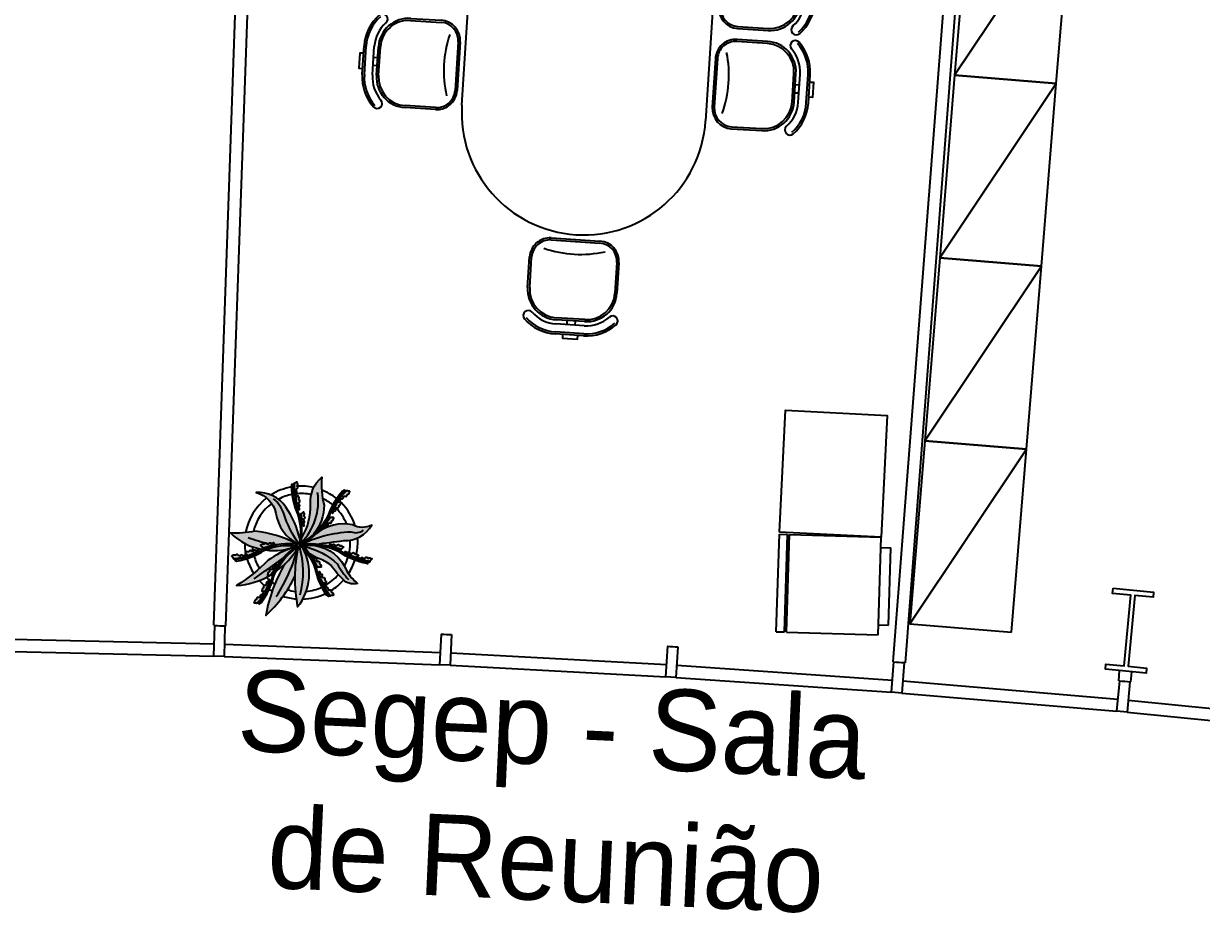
# Model space of a CAD drawing. Header units: millimetres. Extents: x 0 to 86.4, y -30.6 to 19.1.
# Drawn here: x 16.39 to 22.18, y -1.5 to 2.88 of the extents above; entities that cross this region are included whole.
import ezdxf

# ---------------------------------------------------------------- set-up
doc = ezdxf.new("R2010")
doc.units = ezdxf.units.MM
for name, color, linetype in [('AR-DIV', 2, 'Continuous'), ('AR-ESQ', 2, 'Continuous'), ('AR-EST', 4, 'Continuous'), ('AR-MOB', 2, 'Continuous'), ('AR-TXT', 2, 'Continuous')]:
    doc.layers.add(name, color=color, linetype=linetype)
doc.styles.add('1-125', font='stylu.ttf', dxfattribs={"height": 0.2})

# ---------------------------------------------------------------- blocks, each defined once
blk = doc.blocks.new('armario base 90x50')
at = {"color": 2}
for p, q in [((0.25, 0), (-0.25, 0)), ((-0.25, 0), (-0.25, -0.9)), ((0.25, 0), (-0.25, 0)), ((-0.25, 0), (-0.25, -0.9)), ((0.25, -0.9), (0.25, 0)), ((0.25, -0.9), (0.25, 0)), ((-0.25, -0.9), (0.25, -0.9)), ((-0.25, -0.9), (0.25, -0.9))]:
    blk.add_line(p, q, dxfattribs=at)
at = {"color": 1}
for p, q in [((-0.25, -0.9), (0.25, 0)), ((0.25, 0), (-0.25, -0.9))]:
    blk.add_line(p, q, dxfattribs=at)
blk = doc.blocks.new('vasoagave')
h = blk.add_hatch(color=46)
h.paths.add_polyline_path([(37.8742, -5.5453, 0.053592), (37.8766, -5.5423, 0.407602), (37.8766, -5.5391, 0.137601), (37.8747, -5.5391, -0.346374), (37.8706, -5.5375, 0.235862), (37.8638, -5.5368, -0.475919), (37.8532, -5.536, 0.424909), (37.8448, -5.5392, -0.556425), (37.8348, -5.5434, 0.388854), (37.8264, -5.5407, -0.373235), (37.8146, -5.5447, 0.553418), (37.8089, -5.546, 0.171279), (37.8129, -5.5526, -0.105749), (37.8417, -5.554, 0.046094), (37.8678, -5.5539, 0.017076), (37.8703, -5.5516, 0.020786), (37.8711, -5.5502, -0.029999)])
h.paths.add_polyline_path([(37.959, -5.5576, 0.137601), (37.9572, -5.5574, -0.346374), (37.9532, -5.5556, 0.235862), (37.9464, -5.5544, -0.475919), (37.936, -5.5528, 0.424909), (37.9274, -5.5554, -0.556425), (37.9171, -5.5588, 0.388854), (37.9089, -5.5556, -0.373235), (37.8968, -5.5587, 0.553418), (37.891, -5.5596, 0.171279), (37.8946, -5.5665, -0.105749), (37.9232, -5.57, 0.046094), (37.9492, -5.5717, 0.017076), (37.9519, -5.5696, 0.020786), (37.9528, -5.5683, -0.029999), (37.9562, -5.5636, 0.053592), (37.9589, -5.5608, 0.407602)])
h.paths.add_polyline_path([(38.0252, -5.5611, 0.053592), (38.0272, -5.5578, 0.407602), (38.0268, -5.5547, 0.137601), (38.0249, -5.5549, -0.346374), (38.0206, -5.5539, 0.235862), (38.0138, -5.5541, -0.475919), (38.0032, -5.5548, 0.424909), (37.9953, -5.559, -0.556425), (37.986, -5.5646, 0.388854), (37.9773, -5.5631, -0.373235), (37.9661, -5.5686, 0.553418), (37.9606, -5.5707, 0.171279), (37.9655, -5.5767, -0.105749), (37.9942, -5.5742, 0.046094), (38.0201, -5.5706, 0.017076), (38.0223, -5.5679, 0.020786), (38.0229, -5.5665, -0.029999)])
h.paths.add_polyline_path([(37.8487, -5.4128, 0.017076), (37.8489, -5.4094, 0.020786), (37.8486, -5.4078, -0.029999), (37.8473, -5.4021, 0.053592), (37.8471, -5.3983, 0.407602), (37.8448, -5.396, 0.137601), (37.8435, -5.3972, -0.346374), (37.8394, -5.399, 0.235862), (37.834, -5.4032, -0.475919), (37.8258, -5.4098, 0.424909), (37.8219, -5.4179, -0.556425), (37.8176, -5.4279, 0.388854), (37.8097, -5.4318, -0.373235), (37.8038, -5.4428, 0.553418), (37.8006, -5.4477, 0.171279), (37.8081, -5.4497, -0.105749), (37.8299, -5.4309, 0.046094)])
h.paths.add_polyline_path([(37.9199, -5.3695, 0.017076), (37.9204, -5.3662, 0.020786), (37.9202, -5.3646, -0.029999), (37.9194, -5.3588, 0.053592), (37.9194, -5.3549, 0.407602), (37.9173, -5.3525, 0.137601), (37.9159, -5.3537, -0.346374), (37.9116, -5.3551, 0.235862), (37.9059, -5.3589, -0.475919), (37.8973, -5.3649, 0.424909), (37.8928, -5.3727, -0.556425), (37.8878, -5.3823, 0.388854), (37.8796, -5.3856, -0.373235), (37.873, -5.3962, 0.553418), (37.8694, -5.4008, 0.171279), (37.8768, -5.4034, -0.105749), (37.8999, -5.3862, 0.046094)])
h.paths.add_polyline_path([(37.9704, -5.3198, 0.017076), (37.9702, -5.3164, 0.020786), (37.9696, -5.3149, -0.029999), (37.9676, -5.3094, 0.053592), (37.9669, -5.3056, 0.407602), (37.9643, -5.3037, 0.137601), (37.9632, -5.3051, -0.346374), (37.9593, -5.3074, 0.235862), (37.9545, -5.3123, -0.475919), (37.9474, -5.32, 0.424909), (37.9446, -5.3285, -0.556425), (37.9416, -5.339, 0.388854), (37.9343, -5.3439, -0.373235), (37.93, -5.3556, 0.553418), (37.9275, -5.3609, 0.171279), (37.9352, -5.3619, -0.105749), (37.9542, -5.3403, 0.046094)])
h.paths.add_polyline_path([(37.6313, -5.2454, 0.235862), (37.6288, -5.239, -0.346374), (37.6262, -5.2354, 0.137601), (37.6257, -5.2336, 0.407602), (37.6226, -5.2344, 0.053592), (37.6204, -5.2376, -0.029999), (37.6164, -5.2418, 0.020786), (37.6152, -5.2429, 0.017076), (37.6137, -5.246, 0.046094), (37.6204, -5.2712, -0.105749), (37.6294, -5.2986, 0.171279), (37.6368, -5.3007, 0.553418), (37.6366, -5.2949, -0.373235), (37.6373, -5.2824, 0.388854), (37.6325, -5.275, -0.556425), (37.634, -5.2642, 0.424909), (37.6348, -5.2553, -0.475919)])
h.paths.add_polyline_path([(37.6629, -5.3164, -0.475919), (37.6574, -5.3074, 0.235862), (37.6536, -5.3017, -0.346374), (37.6503, -5.2987, 0.137601), (37.6495, -5.2971, 0.407602), (37.6466, -5.2985, 0.053592), (37.6451, -5.3021, -0.029999), (37.642, -5.307, 0.020786), (37.6412, -5.3084, 0.017076), (37.6403, -5.3117, 0.046094), (37.6521, -5.3349, -0.105749), (37.6665, -5.3599, 0.171279), (37.6742, -5.3604, 0.553418), (37.6728, -5.3548, -0.373235), (37.6709, -5.3424, 0.388854), (37.6647, -5.3362, -0.556425), (37.6639, -5.3253, 0.424909)])
h.paths.add_polyline_path([(37.7059, -5.3767, 0.235862), (37.7026, -5.3707, -0.346374), (37.6995, -5.3674, 0.137601), (37.6987, -5.3658, 0.407602), (37.6958, -5.367, 0.053592), (37.694, -5.3704, -0.029999), (37.6906, -5.3751, 0.020786), (37.6897, -5.3764, 0.017076), (37.6885, -5.3796, 0.046094), (37.6986, -5.4037, -0.105749), (37.7112, -5.4296, 0.171279), (37.7188, -5.4307, 0.553418), (37.7178, -5.425, -0.373235), (37.7168, -5.4126, 0.388854), (37.7111, -5.4058, -0.556425), (37.7111, -5.395, 0.424909), (37.7107, -5.386, -0.475919)])
h.paths.add_polyline_path([(37.6291, -5.4928, 0.424909), (37.6227, -5.4866, -0.475919), (37.6127, -5.4831, 0.235862), (37.6062, -5.4811, -0.346374), (37.6017, -5.4808, 0.137601), (37.6, -5.4801, 0.407602), (37.5987, -5.483, 0.053592), (37.5998, -5.4868, -0.029999), (37.6006, -5.4925, 0.020786), (37.6008, -5.4941, 0.017076), (37.6022, -5.4972, 0.046094), (37.6261, -5.5077, -0.105749), (37.6531, -5.5178, 0.171279), (37.6594, -5.5133, 0.553418), (37.6547, -5.5099, -0.373235), (37.6454, -5.5015, 0.388854), (37.6366, -5.5006, -0.556425)])
h.paths.add_polyline_path([(37.5638, -5.4824, 0.388854), (37.555, -5.4822, -0.556425), (37.5469, -5.4749, 0.424909), (37.54, -5.4692, -0.475919), (37.5299, -5.4664, 0.235862), (37.5232, -5.4649, -0.346374), (37.5187, -5.465, 0.137601), (37.517, -5.4644, 0.407602), (37.5159, -5.4674, 0.053592), (37.5173, -5.471, -0.029999), (37.5185, -5.4767, 0.020786), (37.5188, -5.4783, 0.017076), (37.5204, -5.4813, 0.046094), (37.545, -5.49, -0.105749), (37.5726, -5.4981, 0.171279), (37.5786, -5.4932, 0.553418), (37.5737, -5.4901, -0.373235)])
h.paths.add_polyline_path([(37.4831, -5.4513, 0.424909), (37.4776, -5.4443, -0.475919), (37.4681, -5.4395, 0.235862), (37.462, -5.4366, -0.346374), (37.4576, -5.4358, 0.137601), (37.456, -5.4348, 0.407602), (37.4543, -5.4375, 0.053592), (37.4549, -5.4414, -0.029999), (37.4549, -5.4472, 0.020786), (37.4549, -5.4488, 0.017076), (37.4558, -5.4521, 0.046094), (37.4781, -5.4657, -0.105749), (37.5035, -5.4793, 0.171279), (37.5103, -5.4757, 0.553418), (37.5061, -5.4717, -0.373235), (37.498, -5.4622, 0.388854), (37.4895, -5.4601, -0.556425)])
for color, points in [(46, [(37.6808, -5.383, -0.104349), (37.6108, -5.259, 0.179677), (37.6062, -5.2532, 0.208387), (37.6039, -5.2611, 0.103963), (37.6749, -5.3874, -0.152999), (37.7246, -5.5666), (37.7262, -5.5765), (37.7315, -5.5756, -0.001738), (37.7317, -5.5714, 0.157105)]), (83, [(37.8208, -5.222, -0.243548), (37.7734, -5.304, 0.225409), (37.7222, -5.4776, -0.074441), (37.7317, -5.5714, 0.001738), (37.7315, -5.5756, -0.060767), (37.7663, -5.5069, 0.004947), (37.8191, -5.379, 0.285927)]), (83, [(37.6191, -5.3767, -0.08539), (37.4946, -5.3184, 0.235391), (37.5821, -5.4323, -0.152612), (37.7046, -5.5518, -0.019581), (37.7246, -5.5666, 0.060524), (37.718, -5.4919, 0.179352)]), (46, [(37.8581, -5.4253, 0.103963), (37.9734, -5.3376, 0.157902), (37.9744, -5.3296, 0.197688), (37.9679, -5.3328, -0.104349), (37.8545, -5.4189, 0.160516), (37.7315, -5.5756), (37.739, -5.5737), (37.7433, -5.5652, -0.148652)]), (83, [(37.8908, -5.4946, 0.048472), (37.9943, -5.4739, 0.225349), (38.0358, -5.4247, -0.082686), (37.9564, -5.4411, 0.275327), (37.7697, -5.515, 0.045664), (37.7433, -5.5652, -0.03625), (37.7889, -5.5584, 0.019389), (37.8093, -5.5473, -0.029643), (37.8089, -5.546, -0.501117), (37.8142, -5.5443, 0.016296), (37.8303, -5.5334, -0.065712)]), (46, [(37.5989, -5.505, -0.104349), (37.4627, -5.4634, 0.136677), (37.4516, -5.4618, 0.148775), (37.4592, -5.4698, 0.103963), (37.5977, -5.5122, -0.117548), (37.7263, -5.5775), (37.7246, -5.5666, 0.111316)]), (83, [(37.7071, -5.5624, 0.086981), (37.5344, -5.5448, 0.27519), (37.4006, -5.6362, -0.282193), (37.5357, -5.6018, 0.24691), (37.7223, -5.5828, -0.005218), (37.7263, -5.5775, 0.019634)]), (46, [(37.8677, -5.5624, 0.098686), (37.7433, -5.5652), (37.739, -5.5737), (37.7347, -5.5822), (37.75, -5.5712, -0.094063), (37.866, -5.5695, 0.103963), (38.0099, -5.5855, 0.148775), (38.02, -5.5812, 0.136677), (38.0092, -5.5783, -0.104349)]), (46, [(37.7276, -5.5878, 0.156141), (37.7954, -5.7697, -0.104349), (37.8763, -5.8869, 0.136677), (37.8839, -5.895, 0.148775), (37.883, -5.884, 0.103963), (37.8008, -5.7647, -0.160083), (37.7347, -5.5822), (37.7262, -5.5765), (37.7263, -5.5775, 0.142807), (37.6605, -5.7431, -0.104436), (37.6382, -5.8838, 0.239734), (37.6391, -5.8919, 0.266782), (37.645, -5.8863, 0.103963), (37.6678, -5.7432, -0.136366)]), (83, [(37.7347, -5.5822), (37.739, -5.5737), (37.7315, -5.5756), (37.7262, -5.5765)]), (83, [(37.7347, -5.5822, 0.00567), (37.735, -5.5892, 0.105085), (37.9901, -5.7379, 0.297744), (37.75, -5.5712)]), (83, [(37.735, -5.5892, -0.070439), (37.7757, -5.687, 0.092004), (37.9484, -5.895, 0.101098), (37.8515, -5.6751, -0.051082)])]:
    blk.add_hatch(color=color).paths.add_polyline_path(points)
h = blk.add_hatch(color=83)
h.paths.add_polyline_path([(37.6752, -5.6732, -0.075669), (37.7186, -5.5878, 0.099077), (37.5626, -5.736, -0.060442), (37.5101, -5.8441, 0.151104), (37.6606, -5.7459, 0.002055), (37.6605, -5.7431, -0.008291), (37.6617, -5.7326, -0.26631), (37.6514, -5.7433, 0.00464), (37.6523, -5.7409, -0.017076), (37.6495, -5.7427, -0.020786), (37.6479, -5.7431, 0.029999), (37.6423, -5.7447, -0.053592), (37.6388, -5.7463, -0.407602), (37.6357, -5.7454, -0.151372), (37.6363, -5.7434, 0.332142), (37.6358, -5.7392, -0.235862), (37.6369, -5.7324, 0.475919), (37.6389, -5.7221, -0.424909), (37.6442, -5.7148, 0.556425), (37.6509, -5.7063, -0.388854), (37.6506, -5.6975, 0.373235), (37.6576, -5.6871, -0.553418), (37.6603, -5.682, -0.141541), (37.6651, -5.6864, 0.007335)])
h.paths.add_polyline_path([(37.7279, -5.5929, -0.003994), (37.7276, -5.5878, -0.031114), (37.6923, -5.6489, 0.072811), (37.6686, -5.7358, 0.129319)])
h = blk.add_hatch(color=83)
h.paths.add_polyline_path([(37.7279, -5.5929, -0.021597), (37.7232, -5.6187, 0.060076), (37.7186, -5.7497, -0.054246), (37.7501, -5.9461, 0.11749), (37.7877, -5.775, -0.010227), (37.7871, -5.777, -0.020786), (37.7863, -5.7784, 0.029999), (37.7833, -5.7834, -0.053592), (37.7819, -5.787, -0.407602), (37.779, -5.7884, -0.151372), (37.7781, -5.7867, 0.332142), (37.7748, -5.7839, -0.235862), (37.771, -5.7782, 0.475919), (37.7653, -5.7693, -0.424909), (37.7641, -5.7604, 0.556425), (37.7631, -5.7496, -0.388854), (37.7568, -5.7435, 0.373235), (37.7547, -5.7312, -0.553418), (37.7531, -5.7255, -0.171279), (37.7609, -5.7259, -0.004308), (37.7605, -5.7248, -0.168963), (37.7702, -5.7326, -0.116186)])
h.paths.add_polyline_path([(37.735, -5.5892, 0.13322), (37.7858, -5.7439, 0.109044)])
h = blk.add_hatch(color=46)
h.paths.add_polyline_path([(37.6657, -5.6876, 0.171279), (37.6603, -5.682, 0.553418), (37.6576, -5.6871, -0.373235), (37.6506, -5.6975, 0.388854), (37.6509, -5.7063, -0.556425), (37.6442, -5.7148, 0.424909), (37.6389, -5.7221, -0.475919), (37.6369, -5.7324, 0.235862), (37.6358, -5.7392, -0.346374), (37.6362, -5.7436, 0.137601), (37.6357, -5.7454, 0.407602), (37.6388, -5.7463, 0.053592), (37.6423, -5.7447, -0.029999), (37.6479, -5.7431, 0.020786), (37.6495, -5.7427, 0.017076), (37.6523, -5.7409, 0.046094), (37.6594, -5.7157, -0.105749)])
h.paths.add_polyline_path([(37.6531, -5.7985, -0.105749), (37.6573, -5.77, 0.171279), (37.6516, -5.7648, 0.553418), (37.6492, -5.7701, -0.373235), (37.643, -5.7809, 0.388854), (37.644, -5.7897, -0.556425), (37.6379, -5.7987, 0.424909), (37.6332, -5.8063, -0.475919), (37.6319, -5.8168, 0.235862), (37.6312, -5.8236, -0.346374), (37.632, -5.828, 0.137601), (37.6316, -5.8298, 0.407602), (37.6348, -5.8305, 0.053592), (37.6382, -5.8286, -0.029999), (37.6436, -5.8266, 0.020786), (37.6451, -5.8261, 0.017076), (37.6479, -5.8241, 0.046094)])
h.paths.add_polyline_path([(37.6483, -5.8411, 0.171279), (37.6438, -5.8348, 0.553418), (37.6404, -5.8396, -0.373235), (37.6321, -5.8489, 0.388854), (37.6312, -5.8576, -0.556425), (37.6234, -5.8652, 0.424909), (37.6172, -5.8717, -0.475919), (37.6138, -5.8816, 0.235862), (37.6117, -5.8882, -0.346374), (37.6115, -5.8926, 0.137601), (37.6108, -5.8943, 0.407602), (37.6137, -5.8956, 0.053592), (37.6174, -5.8945, -0.029999), (37.6232, -5.8937, 0.020786), (37.6248, -5.8935, 0.017076), (37.6279, -5.8921, 0.046094), (37.6383, -5.8681, -0.105749)])
h.paths.add_polyline_path([(37.7757, -5.7506, -0.105749), (37.7609, -5.7259, 0.171279), (37.7531, -5.7255, 0.553418), (37.7547, -5.7312, -0.373235), (37.7568, -5.7435, 0.388854), (37.7631, -5.7496, -0.556425), (37.7641, -5.7604, 0.424909), (37.7653, -5.7693, -0.475919), (37.771, -5.7782, 0.235862), (37.7748, -5.7839, -0.346374), (37.7781, -5.7868, 0.137601), (37.779, -5.7884, 0.407602), (37.7819, -5.787, 0.053592), (37.7833, -5.7834, -0.029999), (37.7863, -5.7784, 0.020786), (37.7871, -5.777, 0.017076), (37.788, -5.7737, 0.046094)])
h.paths.add_polyline_path([(37.8283, -5.8149, -0.105749), (37.8117, -5.7914, 0.171279), (37.8039, -5.7915, 0.553418), (37.8059, -5.797, -0.373235), (37.8089, -5.8091, 0.388854), (37.8156, -5.8148, -0.556425), (37.8174, -5.8255, 0.424909), (37.8192, -5.8343, -0.475919), (37.8255, -5.8428, 0.235862), (37.8298, -5.8481, -0.346374), (37.8333, -5.8508, 0.137601), (37.8343, -5.8524, 0.407602), (37.837, -5.8507, 0.053592), (37.8382, -5.847, -0.029999), (37.8408, -5.8418, 0.020786), (37.8416, -5.8404, 0.017076), (37.8421, -5.837, 0.046094)])
h.paths.add_polyline_path([(37.8656, -5.8755, -0.105749), (37.8542, -5.8491, 0.171279), (37.8466, -5.8476, 0.553418), (37.8474, -5.8534, -0.373235), (37.8478, -5.8659, 0.388854), (37.8532, -5.8728, -0.556425), (37.8527, -5.8837, 0.424909), (37.8527, -5.8927, -0.475919), (37.8571, -5.9022, 0.235862), (37.8602, -5.9084, -0.346374), (37.8631, -5.9117, 0.137601), (37.8638, -5.9134, 0.407602), (37.8668, -5.9124, 0.053592), (37.8687, -5.909, -0.029999), (37.8723, -5.9044, 0.020786), (37.8733, -5.9032, 0.017076), (37.8746, -5.9, 0.046094)])
at = {"color": 94}
for p, q in [((37.7246, -5.5666), (37.7263, -5.5775)), ((37.75, -5.5712), (37.7347, -5.5822)), ((37.7433, -5.5652), (37.739, -5.5737))]:
    blk.add_line(p, q, dxfattribs=at)
for p, q in [((37.7315, -5.5756), (37.7262, -5.5765)), ((37.7262, -5.5765), (37.7347, -5.5822)), ((37.739, -5.5737), (37.7315, -5.5756))]:
    blk.add_line(p, q)
for points in [[(37.7317, -5.5714, 0.157105), (37.6808, -5.383, -0.104349), (37.6108, -5.259, 0.179677), (37.6062, -5.2532, 0.208387), (37.6039, -5.2611, 0.103963), (37.6749, -5.3874, -0.152999), (37.7246, -5.5666, -0.160083)], [(37.6095, -5.2563, -0.2377), (37.6133, -5.2434, 0.050745), (37.6204, -5.2712, -0.110108), (37.6295, -5.2997, -0.087707), (37.6246, -5.2953)], [(37.6294, -5.2986, 0.171279), (37.6368, -5.3007, 0.553418), (37.6366, -5.2949, -0.373235), (37.6373, -5.2824, 0.388854), (37.6325, -5.275, -0.556425), (37.634, -5.2642, 0.424909), (37.6348, -5.2553, -0.475919), (37.6313, -5.2454, 0.235862), (37.6288, -5.239, -0.346374), (37.6262, -5.2354, 0.137601), (37.6257, -5.2336, 0.407602), (37.6226, -5.2344, 0.053592), (37.6204, -5.2376, -0.029999), (37.6164, -5.2418, 0.020786), (37.6152, -5.2429, 0.017076), (37.6137, -5.246)], [(37.7663, -5.5069, 0.004947), (37.8191, -5.379, 0.285927), (37.8208, -5.222, -0.243548), (37.7734, -5.304, 0.225409), (37.7222, -5.4776)], [(37.7046, -5.5518, 0.152612), (37.5821, -5.4323, -0.235391), (37.4946, -5.3184, 0.08539), (37.6191, -5.3767, -0.179352), (37.718, -5.4919)], [(37.639, -5.324, -0.265003), (37.6394, -5.3092, 0.050745), (37.6521, -5.3349, -0.110108), (37.6669, -5.361, -0.133478), (37.6588, -5.3552)], [(37.6665, -5.3599, 0.171279), (37.6742, -5.3604, 0.553418), (37.6728, -5.3548, -0.373235), (37.6709, -5.3424, 0.388854), (37.6647, -5.3362, -0.556425), (37.6639, -5.3253, 0.424909), (37.6629, -5.3164, -0.475919), (37.6574, -5.3074, 0.235862), (37.6536, -5.3017, -0.346374), (37.6503, -5.2987, 0.137601), (37.6495, -5.2971, 0.407602), (37.6466, -5.2985, 0.053592), (37.6451, -5.3021, -0.029999), (37.642, -5.307, 0.020786), (37.6412, -5.3084, 0.017076), (37.6403, -5.3117)], [(37.9352, -5.3619, -0.171279), (37.9275, -5.3609, -0.553418), (37.93, -5.3556, 0.373235), (37.9343, -5.3439, -0.388854), (37.9416, -5.339, 0.556425), (37.9446, -5.3285, -0.424909), (37.9474, -5.32, 0.475919), (37.9545, -5.3123, -0.235862), (37.9593, -5.3074, 0.346374), (37.9632, -5.3051, -0.137601), (37.9643, -5.3037, -0.407602), (37.9669, -5.3056, -0.053592), (37.9676, -5.3094, 0.029999), (37.9696, -5.3149, -0.020786), (37.9702, -5.3164, -0.017076), (37.9704, -5.3198)], [(37.9702, -5.3309, 0.2377), (37.9718, -5.3176, -0.050745), (37.9542, -5.3403, 0.110108), (37.9346, -5.3629, 0.087707), (37.9408, -5.3608)], [(37.6864, -5.3919, -0.26631), (37.6878, -5.3771, 0.050745), (37.6986, -5.4037, -0.110108), (37.7114, -5.4308, -0.168963), (37.7025, -5.4222)], [(37.7112, -5.4296, 0.171279), (37.7188, -5.4307, 0.553418), (37.7178, -5.425, -0.373235), (37.7168, -5.4126, 0.388854), (37.7111, -5.4058, -0.556425), (37.7111, -5.395, 0.424909), (37.7107, -5.386, -0.475919), (37.7059, -5.3767, 0.235862), (37.7026, -5.3707, -0.346374), (37.6995, -5.3674, 0.137601), (37.6987, -5.3658, 0.407602), (37.6958, -5.367, 0.053592), (37.694, -5.3704, -0.029999), (37.6906, -5.3751, 0.020786), (37.6897, -5.3764, 0.017076), (37.6885, -5.3796)], [(37.9679, -5.3328, -0.104349), (37.8545, -5.4189, 0.160516), (37.7315, -5.5756, 0.160516)], [(37.9734, -5.3376, -0.103963), (37.8581, -5.4253, 0.148652), (37.7433, -5.5652, 0.160083)], [(37.8768, -5.4034, -0.171279), (37.8694, -5.4008, -0.553418), (37.873, -5.3962, 0.373235), (37.8796, -5.3856, -0.388854), (37.8878, -5.3823, 0.556425), (37.8928, -5.3727, -0.424909), (37.8973, -5.3649, 0.475919), (37.9059, -5.3589, -0.235862), (37.9116, -5.3551, 0.346374), (37.9159, -5.3537, -0.137601), (37.9173, -5.3525, -0.407602), (37.9194, -5.3549, -0.053592), (37.9194, -5.3588, 0.029999), (37.9202, -5.3646, -0.020786), (37.9204, -5.3662, -0.017076), (37.9199, -5.3695)], [(37.9162, -5.3814, 0.265003), (37.9218, -5.3676, -0.050745), (37.8999, -5.3862, 0.110108), (37.876, -5.4043, 0.133478), (37.8857, -5.4022)], [(37.5035, -5.4793, 0.171279), (37.5103, -5.4757, 0.553418), (37.5061, -5.4717, -0.373235), (37.498, -5.4622, 0.388854), (37.4895, -5.4601, -0.556425), (37.4831, -5.4513, 0.424909), (37.4776, -5.4443, -0.475919), (37.4681, -5.4395, 0.235862), (37.462, -5.4366, -0.346374), (37.4576, -5.4358, 0.137601), (37.456, -5.4348, 0.407602), (37.4543, -5.4375, 0.053592), (37.4549, -5.4414, -0.029999), (37.4549, -5.4472, 0.020786), (37.4549, -5.4488, 0.017076), (37.4558, -5.4521)], [(37.7697, -5.515, -0.275327), (37.9564, -5.4411, 0.082686), (38.0358, -5.4247, -0.225349), (37.9943, -5.4739, -0.048472), (37.8908, -5.4946, 0.065712), (37.8303, -5.5334, -0.016296), (37.8142, -5.5443)], [(37.8081, -5.4497, -0.171279), (37.8006, -5.4477, -0.553418), (37.8038, -5.4428, 0.373235), (37.8097, -5.4318, -0.388854), (37.8176, -5.4279, 0.556425), (37.8219, -5.4179, -0.424909), (37.8258, -5.4098, 0.475919), (37.834, -5.4032, -0.235862), (37.8394, -5.399, 0.346374), (37.8435, -5.3972, -0.137601), (37.8448, -5.396, -0.407602), (37.8471, -5.3983, -0.053592), (37.8473, -5.4021, 0.029999), (37.8486, -5.4078, -0.020786), (37.8489, -5.4094, -0.017076), (37.8487, -5.4128)], [(37.8458, -5.4249, 0.26631), (37.8504, -5.4108, -0.050745), (37.8299, -5.4309, 0.110108), (37.8074, -5.4506, 0.168963), (37.819, -5.4463)], [(37.7246, -5.5666, 0.111316), (37.5989, -5.505, -0.104349), (37.4627, -5.4634, 0.136677), (37.4516, -5.4618, 0.148775), (37.4592, -5.4698, 0.103963), (37.5977, -5.5122, -0.117548), (37.7263, -5.5775, -0.160083)], [(37.4599, -5.4624, -0.2377), (37.4537, -5.4505, 0.050745), (37.4781, -5.4657, -0.110108), (37.5043, -5.4801, -0.087707), (37.4978, -5.4803)], [(37.5726, -5.4981, 0.171279), (37.5786, -5.4932, 0.553418), (37.5737, -5.4901, -0.373235), (37.5638, -5.4824, 0.388854), (37.555, -5.4822, -0.556425), (37.5469, -5.4749, 0.424909), (37.54, -5.4692, -0.475919), (37.5299, -5.4664, 0.235862), (37.5232, -5.4649, -0.346374), (37.5187, -5.465, 0.137601), (37.517, -5.4644, 0.407602), (37.5159, -5.4674, 0.053592), (37.5173, -5.471, -0.029999), (37.5185, -5.4767, 0.020786), (37.5188, -5.4783, 0.017076), (37.5204, -5.4813)], [(37.528, -5.4911, -0.265003), (37.518, -5.4801, 0.050745), (37.545, -5.49, -0.110108), (37.5737, -5.4987, -0.133478), (37.5639, -5.5001)], [(37.6531, -5.5178, 0.171279), (37.6594, -5.5133, 0.553418), (37.6547, -5.5099, -0.373235), (37.6454, -5.5015, 0.388854), (37.6366, -5.5006, -0.556425), (37.6291, -5.4928, 0.424909), (37.6227, -5.4866, -0.475919), (37.6127, -5.4831, 0.235862), (37.6062, -5.4811, -0.346374), (37.6017, -5.4808, 0.137601), (37.6, -5.4801, 0.407602), (37.5987, -5.483, 0.053592), (37.5998, -5.4868, -0.029999), (37.6006, -5.4925, 0.020786), (37.6008, -5.4941, 0.017076), (37.6022, -5.4972)], [(37.6091, -5.5076, -0.26631), (37.5999, -5.4959, 0.050745), (37.6261, -5.5077, -0.110108), (37.6541, -5.5185, -0.168963), (37.6417, -5.5184)], [(37.7071, -5.5624, 0.086981), (37.5344, -5.5448, 0.27519), (37.4006, -5.6362, -0.282193), (37.5357, -5.6018, 0.24691), (37.7223, -5.5828)], [(37.75, -5.5712, -0.094063), (37.866, -5.5695, 0.103963), (38.0099, -5.5855, 0.148775), (38.02, -5.5812, 0.136677), (38.0092, -5.5783, -0.104349), (37.8677, -5.5624, 0.098686), (37.7433, -5.5652, 0.160516)], [(37.8129, -5.5526, -0.171279), (37.8089, -5.546, -0.553418), (37.8146, -5.5447, 0.373235), (37.8264, -5.5407, -0.388854), (37.8348, -5.5434, 0.556425), (37.8448, -5.5392, -0.424909), (37.8532, -5.536, 0.475919), (37.8638, -5.5368, -0.235862), (37.8706, -5.5375, 0.346374), (37.8747, -5.5391, -0.137601), (37.8766, -5.5391, -0.407602), (37.8766, -5.5423, -0.053592), (37.8742, -5.5453, 0.029999), (37.8711, -5.5502, -0.020786), (37.8703, -5.5516, -0.017076), (37.8678, -5.5539)], [(37.8573, -5.5607, 0.26631), (37.8704, -5.5536, -0.050745), (37.8417, -5.554, 0.110108), (37.8118, -5.5528, 0.168963), (37.8232, -5.5577)], [(37.8946, -5.5665, -0.171279), (37.891, -5.5596, -0.553418), (37.8968, -5.5587, 0.373235), (37.9089, -5.5556, -0.388854), (37.9171, -5.5588, 0.556425), (37.9274, -5.5554, -0.424909), (37.936, -5.5528, 0.475919), (37.9464, -5.5544, -0.235862), (37.9532, -5.5556, 0.346374), (37.9572, -5.5574, -0.137601), (37.959, -5.5576, -0.407602), (37.9589, -5.5608, -0.053592), (37.9562, -5.5636, 0.029999), (37.9528, -5.5683, -0.020786), (37.9519, -5.5696, -0.017076), (37.9492, -5.5717)], [(37.9655, -5.5767, -0.171279), (37.9606, -5.5707, -0.553418), (37.9661, -5.5686, 0.373235), (37.9773, -5.5631, -0.388854), (37.986, -5.5646, 0.556425), (37.9953, -5.559, -0.424909), (38.0032, -5.5548, 0.475919), (38.0138, -5.5541, -0.235862), (38.0206, -5.5539, 0.346374), (38.0249, -5.5549, -0.137601), (38.0268, -5.5547, -0.407602), (38.0272, -5.5578, -0.053592), (38.0252, -5.5611, 0.029999), (38.0229, -5.5665, -0.020786), (38.0223, -5.5679, -0.017076), (38.0201, -5.5706)], [(37.7186, -5.5878, 0.099077), (37.5626, -5.736, -0.060442), (37.5101, -5.8441, 0.151104), (37.6606, -5.7459)], [(37.7263, -5.5775, 0.142807), (37.6605, -5.7431, -0.104349), (37.6382, -5.8837, 0.243221), (37.6391, -5.8919, 0.266782), (37.645, -5.8863, 0.103963), (37.6678, -5.7432, -0.136366), (37.7276, -5.5878, -0.160083)], [(37.7276, -5.5878, 0.156141), (37.7954, -5.7697, -0.104349), (37.8763, -5.8869, 0.136677), (37.8839, -5.895, 0.148775), (37.883, -5.884, 0.103963), (37.8008, -5.7647, -0.160083), (37.7347, -5.5822, -0.160083)], [(37.735, -5.5892, 0.105085), (37.9901, -5.7379, 0.297744), (37.75, -5.5712)], [(37.9383, -5.5778, 0.265003), (37.9518, -5.5717, -0.050745), (37.9232, -5.57, 0.110108), (37.8934, -5.5666, 0.133478), (37.9019, -5.5718)], [(38.0122, -5.5785, 0.2377), (38.0226, -5.5699, -0.050745), (37.9942, -5.5742, 0.110108), (37.9644, -5.5771, 0.087707), (37.9704, -5.5798)], [(37.7232, -5.6187, 0.060076), (37.7186, -5.7497, -0.054246), (37.7501, -5.9461, 0.11749), (37.7877, -5.775)], [(37.6657, -5.6876, 0.171279), (37.6603, -5.682, 0.553418), (37.6576, -5.6871, -0.373235), (37.6506, -5.6975, 0.388854), (37.6509, -5.7063, -0.556425), (37.6442, -5.7148, 0.424909), (37.6389, -5.7221, -0.475919), (37.6369, -5.7324, 0.235862), (37.6358, -5.7392, -0.346374), (37.6362, -5.7436, 0.137601), (37.6357, -5.7454, 0.407602), (37.6388, -5.7463, 0.053592), (37.6423, -5.7447, -0.029999), (37.6479, -5.7431, 0.020786), (37.6495, -5.7427, 0.017076), (37.6523, -5.7409)], [(37.6617, -5.7326, -0.26631), (37.6514, -5.7433, 0.050745), (37.6594, -5.7157, -0.110108), (37.6662, -5.6865, -0.168963), (37.6679, -5.6989)], [(37.7609, -5.7259, 0.171279), (37.7531, -5.7255, 0.553418), (37.7547, -5.7312, -0.373235), (37.7568, -5.7435, 0.388854), (37.7631, -5.7496, -0.556425), (37.7641, -5.7604, 0.424909), (37.7653, -5.7693, -0.475919), (37.771, -5.7782, 0.235862), (37.7748, -5.7839, -0.346374), (37.7781, -5.7868, 0.137601), (37.779, -5.7884, 0.407602), (37.7819, -5.787, 0.053592), (37.7833, -5.7834, -0.029999), (37.7863, -5.7784, 0.020786), (37.7871, -5.777, 0.017076), (37.788, -5.7737)], [(37.789, -5.7612, -0.26631), (37.7889, -5.7761, 0.050745), (37.7757, -5.7506, -0.110108), (37.7605, -5.7248, -0.168963), (37.7702, -5.7326)], [(37.7757, -5.687, 0.092004), (37.9484, -5.895, 0.101098), (37.8515, -5.6751)], [(37.6573, -5.77, 0.171279), (37.6516, -5.7648, 0.553418), (37.6492, -5.7701, -0.373235), (37.643, -5.7809, 0.388854), (37.644, -5.7897, -0.556425), (37.6379, -5.7987, 0.424909), (37.6332, -5.8063, -0.475919), (37.6319, -5.8168, 0.235862), (37.6312, -5.8236, -0.346374), (37.632, -5.828, 0.137601), (37.6316, -5.8298, 0.407602), (37.6348, -5.8305, 0.053592), (37.6382, -5.8286, -0.029999), (37.6436, -5.8266, 0.020786), (37.6451, -5.8261, 0.017076), (37.6479, -5.8241)], [(37.6566, -5.8152, -0.265003), (37.6471, -5.8266, 0.050745), (37.6531, -5.7985, -0.110108), (37.6578, -5.7689, -0.133478), (37.6605, -5.7784)], [(37.6483, -5.8411, 0.171279), (37.6438, -5.8348, 0.553418), (37.6404, -5.8396, -0.373235), (37.6321, -5.8489, 0.388854), (37.6312, -5.8576, -0.556425), (37.6234, -5.8652, 0.424909), (37.6172, -5.8717, -0.475919), (37.6138, -5.8816, 0.235862), (37.6117, -5.8882, -0.346374), (37.6115, -5.8926, 0.137601), (37.6108, -5.8943, 0.407602), (37.6137, -5.8956, 0.053592), (37.6174, -5.8945, -0.029999), (37.6232, -5.8937, 0.020786), (37.6248, -5.8935, 0.017076), (37.6279, -5.8921)], [(37.6376, -5.8866, -0.2377), (37.6266, -5.8944, 0.050745), (37.6383, -5.8681, -0.110108), (37.649, -5.8402, -0.087707), (37.65, -5.8466)], [(37.8117, -5.7914, 0.171279), (37.8039, -5.7915, 0.553418), (37.8059, -5.797, -0.373235), (37.8089, -5.8091, 0.388854), (37.8156, -5.8148, -0.556425), (37.8174, -5.8255, 0.424909), (37.8192, -5.8343, -0.475919), (37.8255, -5.8428, 0.235862), (37.8298, -5.8481, -0.346374), (37.8333, -5.8508, 0.137601), (37.8343, -5.8524, 0.407602), (37.837, -5.8507, 0.053592), (37.8382, -5.847, -0.029999), (37.8408, -5.8418, 0.020786), (37.8416, -5.8404, 0.017076), (37.8421, -5.837)], [(37.8423, -5.8246, -0.265003), (37.8433, -5.8394, 0.050745), (37.8283, -5.8149, -0.110108), (37.8112, -5.7903, -0.133478), (37.8198, -5.7953)], [(37.8542, -5.8491, 0.171279), (37.8466, -5.8476, 0.553418), (37.8474, -5.8534, -0.373235), (37.8478, -5.8659, 0.388854), (37.8532, -5.8728, -0.556425), (37.8527, -5.8837, 0.424909), (37.8527, -5.8927, -0.475919), (37.8571, -5.9022, 0.235862), (37.8602, -5.9084, -0.346374), (37.8631, -5.9117, 0.137601), (37.8638, -5.9134, 0.407602), (37.8668, -5.9124, 0.053592), (37.8687, -5.909, -0.029999), (37.8723, -5.9044, 0.020786), (37.8733, -5.9032, 0.017076), (37.8746, -5.9)], [(37.8778, -5.8894, -0.2377), (37.8752, -5.9026, 0.050745), (37.8656, -5.8755, -0.110108), (37.854, -5.8479, -0.087707), (37.8593, -5.8519)]]:
    blk.add_lwpolyline(points, format="xyb", dxfattribs=at)
at = {"color": 72}
for points in [[(37.7315, -5.5756, -0.106463), (37.7982, -5.3279, 0.254452), (37.8231, -5.2691, 0.254452)], [(37.7466, -5.5645, -0.143659), (37.9036, -5.4638, 0.055375), (37.997, -5.4542, 0.055375)], [(37.7263, -5.5775, -0.085547), (37.5565, -5.5692, 0.133123), (37.4694, -5.577, 0.133123)]]:
    blk.add_lwpolyline(points, format="xyb", dxfattribs=at)
at = {"color": 45}
for radius, start, end in [(0.2778, 111.54139, 129.11879), (0.2778, 106.2747, 110.03233), (0.2778, 77.22834, 105.45388), (0.2413, 82.46477, 105.00004), (0.2778, 48.71184, 64.96735), (0.2778, 137.47407, 154.18831), (0.2413, 110.47118, 124.42529), (0.2413, 49.20325, 63.11761), (0.2778, 43.59193, 44.61243), (0.2778, 26.90771, 42.08537), (0.2413, 138.50155, 156.70159), (0.2413, 31.78089, 42.95777), (0.2778, 160.21729, 182.5571), (0.2413, 161.04676, 177.88112), (0.2413, 359.4203, 19.54814), (0.2778, 2.32471, 18.83634), (0.2778, 187.99375, 230.03207), (0.2413, 187.26205, 227.20819), (0.2413, 336.0698, 354.96191), (0.2778, 331.87194, 355.76893), (0.2413, 313.88892, 323.40224), (0.2778, 311.5147, 325.21509), (0.2413, 245.02325, 250.70721), (0.2413, 291.3644, 292.03475), (0.2413, 293.86274, 297.79617), (0.2778, 240.9608, 250.63933), (0.2778, 251.6813, 255.1575), (0.2778, 256.66184, 273.07434), (0.2413, 256.06687, 271.94691), (0.2778, 282.36384, 289.40693), (0.2413, 285.1786, 289.11624), (0.2778, 295.81291, 299.30832)]:
    blk.add_arc((37.7241, -5.5658), radius, start, end, dxfattribs=at)
at = {"color": 72}
for centre, radius, start, end in [((37.4456, -5.6434), 0.2894, 15.39042, 68.72993), ((37.2195, -5.3344), 0.5679, 326.3656, 333.49403), ((37.6394, -6.0025), 0.431, 45.09393, 77.22182), ((37.1503, -6.186), 0.8355, 27.21292, 45.58622), ((37.2195, -5.3344), 0.5679, 308.407, 319.27825), ((26.889, -6.896), 10.9244, 5.47042, 6.39714)]:
    blk.add_arc(centre, radius, start, end, dxfattribs=at)
for radius, start, end in [(0.2778, 45.06247, 45.14555), (0.2413, 356.69409, 357.19437), (0.2413, 357.37749, 357.44645), (0.2413, 291.00004, 291.20582)]:
    blk.add_arc((37.7241, -5.5658), radius, start, end)
at = {"color": 94}
for centre, radius, start, end in [((37.9751, -5.3391), 0.00955, 94.20469, 138.93459), ((37.9615, -5.3321), 0.0131, 335.04049, 10.93273), ((37.6558, -5.291), 0.2987, 296.47297, 300.91603), ((37.4265, -5.5516), 0.3042, 322.7295, 352.20367), ((37.41, -5.7816), 0.3777, 5.7338, 30.6264), ((37.2195, -5.3344), 0.5679, 321.68939, 323.37036)]:
    blk.add_arc(centre, radius, start, end, dxfattribs=at)
blk = doc.blocks.new('geladeira')
at = {"color": 2}
for p, q in [((0.05, -0.24), (0.05, 0.24)), ((0.5, 0.24), (0.05, 0.24)), ((0.55, 0.24), (0.51, 0.24)), ((0.55, -0.24), (0.55, 0.24)), ((0.5, -0.24), (0.05, -0.24)), ((0.55, -0.24), (0.51, -0.24))]:
    blk.add_line(p, q, dxfattribs=at)
at = {"color": 1}
for p, q in [((0.5, -0.24), (0.5, 0.24)), ((0.51, -0.24), (0.51, 0.24)), ((0, -0.19), (0, 0.19)), ((0.05, 0.19), (0, 0.19)), ((0.05, -0.19), (0, -0.19))]:
    blk.add_line(p, q, dxfattribs=at)
blk = doc.blocks.new('reunião')
at = {"color": 2}
for p, q in [((0.53, 2.0937), (0.67, 2.0937)), ((0.53, 2.0437), (0.67, 2.0437)), ((0.53, 2.0237), (0.67, 2.0237)), ((0.38, 1.7237), (0.38, 1.8737)), ((0.82, 1.8737), (0.82, 1.7237)), ((0.72, 1.6237), (0.48, 1.6237)), ((-0.1285, 1.0307), (-0.2785, 1.0307)), ((0, 0), (0, 1)), ((1.2, 1), (1.2, 0)), ((1.3285, 1.0307), (1.4785, 1.0307)), ((-0.0285, 0.6907), (-0.0285, 0.9307)), ((1.2285, 0.6907), (1.2285, 0.9307)), ((-0.4985, 0.8807), (-0.4985, 0.7407)), ((-0.4485, 0.8807), (-0.4485, 0.7407)), ((-0.4285, 0.8807), (-0.4285, 0.7407)), ((1.6285, 0.8807), (1.6285, 0.7407)), ((1.6485, 0.8807), (1.6485, 0.7407)), ((1.6985, 0.8807), (1.6985, 0.7407)), ((-0.2785, 0.5907), (-0.1285, 0.5907)), ((1.4785, 0.5907), (1.3285, 0.5907)), ((-0.1285, 0.537), (-0.2785, 0.537)), ((1.3285, 0.537), (1.4785, 0.537)), ((-0.0285, 0.197), (-0.0285, 0.437)), ((1.2285, 0.197), (1.2285, 0.437)), ((-0.4985, 0.387), (-0.4985, 0.247)), ((-0.4485, 0.387), (-0.4485, 0.247)), ((-0.4285, 0.387), (-0.4285, 0.247)), ((1.6285, 0.387), (1.6285, 0.247)), ((1.6485, 0.387), (1.6485, 0.247)), ((1.6985, 0.387), (1.6985, 0.247)), ((-0.2785, 0.097), (-0.1285, 0.097)), ((1.4785, 0.097), (1.3285, 0.097)), ((0, 0), (0, -1)), ((1.2, -1), (1.2, 0)), ((-0.2785, -0.097), (-0.1285, -0.097)), ((1.4785, -0.097), (1.3285, -0.097)), ((-0.0285, -0.197), (-0.0285, -0.437)), ((1.2285, -0.197), (1.2285, -0.437)), ((-0.4985, -0.387), (-0.4985, -0.247)), ((-0.4485, -0.387), (-0.4485, -0.247)), ((-0.4285, -0.387), (-0.4285, -0.247)), ((1.6285, -0.387), (1.6285, -0.247)), ((1.6485, -0.387), (1.6485, -0.247)), ((1.6985, -0.387), (1.6985, -0.247)), ((-0.1285, -0.537), (-0.2785, -0.537)), ((1.3285, -0.537), (1.4785, -0.537)), ((-0.2785, -0.5907), (-0.1285, -0.5907)), ((1.4785, -0.5907), (1.3285, -0.5907)), ((-0.0285, -0.6907), (-0.0285, -0.9307)), ((1.2285, -0.6907), (1.2285, -0.9307)), ((-0.4985, -0.8807), (-0.4985, -0.7407)), ((-0.4485, -0.8807), (-0.4485, -0.7407)), ((-0.4285, -0.8807), (-0.4285, -0.7407)), ((1.6285, -0.8807), (1.6285, -0.7407)), ((1.6485, -0.8807), (1.6485, -0.7407)), ((1.6985, -0.8807), (1.6985, -0.7407)), ((-0.1285, -1.0307), (-0.2785, -1.0307)), ((1.3285, -1.0307), (1.4785, -1.0307)), ((0.72, -1.6237), (0.48, -1.6237)), ((0.38, -1.7237), (0.38, -1.8737)), ((0.82, -1.8737), (0.82, -1.7237)), ((0.53, -2.0237), (0.67, -2.0237)), ((0.53, -2.0437), (0.67, -2.0437)), ((0.53, -2.0937), (0.67, -2.0937))]:
    blk.add_line(p, q, dxfattribs=at)
at = {"color": 1}
for p, q in [((0.53, 2.0837), (0.67, 2.0837)), ((0.5766, 2.0237), (0.5766, 2.0437)), ((0.6166, 2.0237), (0.6166, 2.0437)), ((0.53, 2.0137), (0.67, 2.0137)), ((0.39, 1.7237), (0.39, 1.8737)), ((0.81, 1.8737), (0.81, 1.7237)), ((0.72, 1.6337), (0.48, 1.6337)), ((-0.1285, 1.0207), (-0.2785, 1.0207)), ((1.3285, 1.0207), (1.4785, 1.0207)), ((-0.0385, 0.6907), (-0.0385, 0.9307)), ((1.2385, 0.6907), (1.2385, 0.9307)), ((-0.4885, 0.8807), (-0.4885, 0.7407)), ((-0.4185, 0.8807), (-0.4185, 0.7407)), ((1.6185, 0.8807), (1.6185, 0.7407)), ((1.6885, 0.8807), (1.6885, 0.7407)), ((-0.4285, 0.8341), (-0.4485, 0.8341)), ((1.6285, 0.8341), (1.6485, 0.8341)), ((-0.4285, 0.7941), (-0.4485, 0.7941)), ((1.6285, 0.7941), (1.6485, 0.7941)), ((-0.2785, 0.6007), (-0.1285, 0.6007)), ((1.4785, 0.6007), (1.3285, 0.6007)), ((-0.1285, 0.527), (-0.2785, 0.527)), ((1.3285, 0.527), (1.4785, 0.527)), ((-0.0385, 0.197), (-0.0385, 0.437)), ((1.2385, 0.197), (1.2385, 0.437)), ((-0.4885, 0.387), (-0.4885, 0.247)), ((-0.4185, 0.387), (-0.4185, 0.247)), ((1.6185, 0.387), (1.6185, 0.247)), ((1.6885, 0.387), (1.6885, 0.247)), ((-0.4285, 0.3404), (-0.4485, 0.3404)), ((-0.4285, 0.3004), (-0.4485, 0.3004)), ((1.6285, 0.3404), (1.6485, 0.3404)), ((1.6285, 0.3004), (1.6485, 0.3004)), ((-0.2785, 0.107), (-0.1285, 0.107)), ((1.4785, 0.107), (1.3285, 0.107)), ((1.2, 0), (0, 0)), ((-0.2785, -0.107), (-0.1285, -0.107)), ((1.4785, -0.107), (1.3285, -0.107)), ((-0.0385, -0.197), (-0.0385, -0.437)), ((1.2385, -0.197), (1.2385, -0.437)), ((-0.4885, -0.387), (-0.4885, -0.247)), ((-0.4185, -0.387), (-0.4185, -0.247)), ((1.6185, -0.387), (1.6185, -0.247)), ((1.6885, -0.387), (1.6885, -0.247)), ((-0.4285, -0.3004), (-0.4485, -0.3004)), ((-0.4285, -0.3404), (-0.4485, -0.3404)), ((1.6285, -0.3004), (1.6485, -0.3004)), ((1.6285, -0.3404), (1.6485, -0.3404)), ((-0.1285, -0.527), (-0.2785, -0.527)), ((1.3285, -0.527), (1.4785, -0.527)), ((-0.2785, -0.6007), (-0.1285, -0.6007)), ((1.4785, -0.6007), (1.3285, -0.6007)), ((-0.0385, -0.6907), (-0.0385, -0.9307)), ((1.2385, -0.6907), (1.2385, -0.9307)), ((-0.4885, -0.8807), (-0.4885, -0.7407)), ((-0.4185, -0.8807), (-0.4185, -0.7407)), ((1.6185, -0.8807), (1.6185, -0.7407)), ((1.6885, -0.8807), (1.6885, -0.7407)), ((-0.4285, -0.7941), (-0.4485, -0.7941)), ((1.6285, -0.7941), (1.6485, -0.7941)), ((-0.4285, -0.8341), (-0.4485, -0.8341)), ((1.6285, -0.8341), (1.6485, -0.8341)), ((-0.1285, -1.0207), (-0.2785, -1.0207)), ((1.3285, -1.0207), (1.4785, -1.0207)), ((0.72, -1.6337), (0.48, -1.6337)), ((0.39, -1.7237), (0.39, -1.8737)), ((0.81, -1.8737), (0.81, -1.7237)), ((0.53, -2.0137), (0.67, -2.0137)), ((0.5766, -2.0237), (0.5766, -2.0437)), ((0.6166, -2.0237), (0.6166, -2.0437)), ((0.53, -2.0837), (0.67, -2.0837))]:
    blk.add_line(p, q, dxfattribs=at)
at = {"color": 2}
for points in [[(0.6338, 2.0937), (0.6338, 2.1119), (0.5592, 2.1119), (0.5592, 2.0937)], [(-0.4985, 0.7769), (-0.5167, 0.7769), (-0.5167, 0.8515), (-0.4985, 0.8515)], [(1.6985, 0.7769), (1.7167, 0.7769), (1.7167, 0.8515), (1.6985, 0.8515)], [(-0.4985, 0.2833), (-0.5167, 0.2833), (-0.5167, 0.3578), (-0.4985, 0.3578)], [(1.6985, 0.2833), (1.7167, 0.2833), (1.7167, 0.3578), (1.6985, 0.3578)], [(-0.4985, -0.2833), (-0.5167, -0.2833), (-0.5167, -0.3578), (-0.4985, -0.3578)], [(1.6985, -0.2833), (1.7167, -0.2833), (1.7167, -0.3578), (1.6985, -0.3578)], [(-0.4985, -0.7769), (-0.5167, -0.7769), (-0.5167, -0.8515), (-0.4985, -0.8515)], [(1.6985, -0.7769), (1.7167, -0.7769), (1.7167, -0.8515), (1.6985, -0.8515)], [(0.6338, -2.0937), (0.6338, -2.1119), (0.5592, -2.1119), (0.5592, -2.0937)]]:
    blk.add_lwpolyline(points, dxfattribs=at)
for centre, radius, start, end in [((0.53, 1.8737), 0.22, 90, 135), ((0.67, 1.8737), 0.22, 45, 90), ((0.3921, 2.0116), 0.025, 135, 315), ((0.53, 1.8737), 0.17, 90, 135), ((0.67, 1.8737), 0.17, 45, 90), ((0.8079, 2.0116), 0.025, 225, 45), ((0.53, 1.8737), 0.15, 90, 180), ((0.67, 1.8737), 0.15, 0, 90), ((0.48, 1.7237), 0.1, 180, 270), ((0.72, 1.7237), 0.1, 270, 0), ((0.6, 1), 0.6, 90, 180), ((0.6, 1), 0.6, 360, 90), ((-0.4164, 1.0186), 0.025, 315, 135), ((1.6164, 1.0186), 0.025, 45, 225), ((-0.2785, 0.8807), 0.22, 135, 180), ((-0.2785, 0.8807), 0.17, 135, 180), ((-0.2785, 0.8807), 0.15, 90, 180), ((-0.1285, 0.9307), 0.1, 0, 90), ((1.3285, 0.9307), 0.1, 90, 180), ((1.4785, 0.8807), 0.15, 0, 90), ((1.4785, 0.8807), 0.17, 0, 45), ((1.4785, 0.8807), 0.22, 0, 45), ((-0.2785, 0.7407), 0.22, 180, 225), ((-0.2785, 0.7407), 0.17, 180, 225), ((-0.2785, 0.7407), 0.15, 180, 270), ((1.4785, 0.7407), 0.15, 270, 0), ((1.4785, 0.7407), 0.17, 315, 0), ((1.4785, 0.7407), 0.22, 315, 0), ((-0.1285, 0.6907), 0.1, 270, 0), ((1.3285, 0.6907), 0.1, 180, 270), ((-0.4164, 0.6028), 0.025, 225, 45), ((1.6164, 0.6028), 0.025, 135, 315), ((-0.2785, 0.387), 0.22, 135, 180), ((-0.4164, 0.5249), 0.025, 315, 135), ((-0.2785, 0.387), 0.15, 90, 180), ((-0.1285, 0.437), 0.1, 0, 90), ((1.3285, 0.437), 0.1, 90, 180), ((1.4785, 0.387), 0.15, 0, 90), ((1.6164, 0.5249), 0.025, 45, 225), ((1.4785, 0.387), 0.22, 0, 45), ((-0.2785, 0.387), 0.17, 135, 180), ((1.4785, 0.387), 0.17, 0, 45), ((-0.2785, 0.247), 0.22, 180, 225), ((-0.2785, 0.247), 0.17, 180, 225), ((-0.2785, 0.247), 0.15, 180, 270), ((1.4785, 0.247), 0.15, 270, 0), ((1.4785, 0.247), 0.17, 315, 0), ((1.4785, 0.247), 0.22, 315, 0), ((-0.1285, 0.197), 0.1, 270, 0), ((1.3285, 0.197), 0.1, 180, 270), ((-0.4164, 0.1091), 0.025, 225, 45), ((1.6164, 0.1091), 0.025, 135, 315), ((-0.2785, -0.247), 0.22, 135, 180), ((-0.4164, -0.1091), 0.025, 315, 135), ((-0.2785, -0.247), 0.15, 90, 180), ((-0.1285, -0.197), 0.1, 0, 90), ((1.3285, -0.197), 0.1, 90, 180), ((1.4785, -0.247), 0.15, 0, 90), ((1.6164, -0.1091), 0.025, 45, 225), ((1.4785, -0.247), 0.22, 0, 45), ((-0.2785, -0.247), 0.17, 135, 180), ((1.4785, -0.247), 0.17, 0, 45), ((-0.2785, -0.387), 0.22, 180, 225), ((-0.2785, -0.387), 0.17, 180, 225), ((-0.2785, -0.387), 0.15, 180, 270), ((1.4785, -0.387), 0.15, 270, 0), ((1.4785, -0.387), 0.17, 315, 0), ((1.4785, -0.387), 0.22, 315, 0), ((-0.1285, -0.437), 0.1, 270, 0), ((1.3285, -0.437), 0.1, 180, 270), ((-0.4164, -0.5249), 0.025, 225, 45), ((1.6164, -0.5249), 0.025, 135, 315), ((-0.4164, -0.6028), 0.025, 315, 135), ((1.6164, -0.6028), 0.025, 45, 225), ((-0.2785, -0.7407), 0.22, 135, 180), ((-0.2785, -0.7407), 0.17, 135, 180), ((-0.2785, -0.7407), 0.15, 90, 180), ((-0.1285, -0.6907), 0.1, 0, 90), ((1.3285, -0.6907), 0.1, 90, 180), ((1.4785, -0.7407), 0.15, 0, 90), ((1.4785, -0.7407), 0.17, 0, 45), ((1.4785, -0.7407), 0.22, 0, 45), ((-0.2785, -0.8807), 0.22, 180, 225), ((-0.2785, -0.8807), 0.17, 180, 225), ((-0.2785, -0.8807), 0.15, 180, 270), ((1.4785, -0.8807), 0.15, 270, 0), ((1.4785, -0.8807), 0.17, 315, 0), ((1.4785, -0.8807), 0.22, 315, 0), ((-0.1285, -0.9307), 0.1, 270, 0), ((1.3285, -0.9307), 0.1, 180, 270), ((-0.4164, -1.0186), 0.025, 225, 45), ((0.6, -1), 0.6, 180, 270), ((0.6, -1), 0.6, 270, 360), ((1.6164, -1.0186), 0.025, 135, 315), ((0.48, -1.7237), 0.1, 90, 180), ((0.72, -1.7237), 0.1, 360, 90), ((0.53, -1.8737), 0.15, 180, 270), ((0.67, -1.8737), 0.15, 270, 360), ((0.3921, -2.0116), 0.025, 45, 225), ((0.53, -1.8737), 0.17, 225, 270), ((0.67, -1.8737), 0.17, 270, 315), ((0.8079, -2.0116), 0.025, 315, 135), ((0.53, -1.8737), 0.22, 225, 270), ((0.67, -1.8737), 0.22, 270, 315)]:
    blk.add_arc(centre, radius, start, end, dxfattribs=at)
at = {"color": 1}
for centre, radius, start, end in [((0.53, 1.8737), 0.21, 90, 135), ((0.67, 1.8737), 0.21, 45, 90), ((0.53, 1.8737), 0.14, 90, 180), ((0.67, 1.8737), 0.14, 0, 90), ((0.48, 1.7237), 0.09, 180, 270), ((0.607, 1.1429), 0.5534, 74.75091, 106.30888), ((0.72, 1.7237), 0.09, 270, 0), ((-0.2785, 0.8807), 0.21, 135, 180), ((-0.2785, 0.8807), 0.14, 90, 180), ((-0.1285, 0.9307), 0.09, 0, 90), ((1.3285, 0.9307), 0.09, 90, 180), ((1.4785, 0.8807), 0.14, 0, 90), ((1.4785, 0.8807), 0.21, 0, 45), ((0.4523, 0.8037), 0.5534, 163.69112, 195.24909), ((0.7477, 0.8037), 0.5534, 344.75091, 16.30888), ((-0.2785, 0.7407), 0.21, 180, 225), ((-0.2785, 0.7407), 0.14, 180, 270), ((1.4785, 0.7407), 0.14, 270, 0), ((1.4785, 0.7407), 0.21, 315, 0), ((-0.1285, 0.6907), 0.09, 270, 0), ((1.3285, 0.6907), 0.09, 180, 270), ((-0.2785, 0.387), 0.21, 135, 180), ((-0.2785, 0.387), 0.14, 90, 180), ((-0.1285, 0.437), 0.09, 0, 90), ((1.3285, 0.437), 0.09, 90, 180), ((1.4785, 0.387), 0.14, 0, 90), ((1.4785, 0.387), 0.21, 0, 45), ((0.4523, 0.31), 0.5534, 163.69112, 195.24909), ((0.7477, 0.31), 0.5534, 344.75091, 16.30888), ((-0.2785, 0.247), 0.21, 180, 225), ((-0.2785, 0.247), 0.14, 180, 270), ((1.4785, 0.247), 0.14, 270, 0), ((1.4785, 0.247), 0.21, 315, 0), ((-0.1285, 0.197), 0.09, 270, 0), ((1.3285, 0.197), 0.09, 180, 270), ((-0.2785, -0.247), 0.21, 135, 180), ((-0.2785, -0.247), 0.14, 90, 180), ((-0.1285, -0.197), 0.09, 0, 90), ((1.3285, -0.197), 0.09, 90, 180), ((1.4785, -0.247), 0.14, 0, 90), ((1.4785, -0.247), 0.21, 0, 45), ((0.4523, -0.31), 0.5534, 164.75091, 196.30888), ((0.7477, -0.31), 0.5534, 343.69112, 15.24909), ((-0.2785, -0.387), 0.21, 180, 225), ((-0.2785, -0.387), 0.14, 180, 270), ((1.4785, -0.387), 0.14, 270, 0), ((1.4785, -0.387), 0.21, 315, 0), ((-0.1285, -0.437), 0.09, 270, 0), ((1.3285, -0.437), 0.09, 180, 270), ((-0.2785, -0.7407), 0.21, 135, 180), ((-0.2785, -0.7407), 0.14, 90, 180), ((-0.1285, -0.6907), 0.09, 0, 90), ((1.3285, -0.6907), 0.09, 90, 180), ((1.4785, -0.7407), 0.14, 0, 90), ((1.4785, -0.7407), 0.21, 0, 45), ((0.4523, -0.8037), 0.5534, 164.75091, 196.30888), ((0.7477, -0.8037), 0.5534, 343.69112, 15.24909), ((-0.2785, -0.8807), 0.21, 180, 225), ((-0.2785, -0.8807), 0.14, 180, 270), ((1.4785, -0.8807), 0.14, 270, 0), ((1.4785, -0.8807), 0.21, 315, 0), ((-0.1285, -0.9307), 0.09, 270, 0), ((1.3285, -0.9307), 0.09, 180, 270), ((0.48, -1.7237), 0.09, 90, 180), ((0.607, -1.1429), 0.5534, 253.69112, 285.24909), ((0.72, -1.7237), 0.09, 360, 90), ((0.53, -1.8737), 0.14, 180, 270), ((0.67, -1.8737), 0.14, 270, 360), ((0.53, -1.8737), 0.21, 225, 270), ((0.67, -1.8737), 0.21, 270, 315)]:
    blk.add_arc(centre, radius, start, end, dxfattribs=at)

msp = doc.modelspace()

# ---------------------------------------------------------------- linework, layer by layer
at = {"layer": 'AR-DIV', "color": 2}
for p, q in [((17.3283, -0.0812), (17.5656, 6.6751)), ((17.3881, -0.0868), (17.6254, 6.6715)), ((21.1839, 6.4795), (20.6659, -0.2612)), ((21.2437, 6.4755), (20.7258, -0.2658)), ((21.7763, -0.3546), (21.7806, -0.3049)), ((21.836, -0.3602), (21.8404, -0.3104))]:
    msp.add_line(p, q, dxfattribs=at)
at = {"layer": 'AR-ESQ'}
for points in [[(17.3832, -0.0849), (17.3786, -0.2349), (17.3286, -0.2333), (17.3332, -0.0834, -0.000172)], [(18.4966, -0.128), (18.4897, -0.2779), (18.4397, -0.2756), (18.4466, -0.1257, -0.000172)], [(19.6092, -0.1882), (19.6, -0.3379), (19.5501, -0.3349), (19.5593, -0.1851, -0.000172)], [(20.7208, -0.2654), (20.7093, -0.415), (20.6594, -0.4112), (20.6709, -0.2616, -0.000172)], [(21.831, -0.3597), (21.8172, -0.5091), (21.7675, -0.5045), (21.7812, -0.3551, -0.000172)]]:
    msp.add_lwpolyline(points, format="xyb", close=True, dxfattribs=at)
for points in [[(16.2683, -0.1489), (17.33, -0.1734)], [(17.3809, -0.1749), (18.442, -0.2156)], [(18.4929, -0.218), (19.5533, -0.275)], [(19.6041, -0.2781), (20.6636, -0.3513)], [(20.7143, -0.3552), (21.7725, -0.4447)], [(21.8232, -0.4494), (22.8799, -0.5551)]]:
    msp.add_lwpolyline(points, dxfattribs=at)
at = {"layer": 'AR-ESQ', "color": 1}
for points in [[(16.2669, -0.2089), (17.3286, -0.2333)], [(17.3786, -0.2349), (18.4397, -0.2756)], [(18.4897, -0.2779), (19.5501, -0.3349)], [(19.6, -0.3379), (20.6594, -0.4112)], [(20.7093, -0.415), (21.7675, -0.5045)], [(21.8172, -0.5091), (22.8739, -0.6148)]]:
    msp.add_lwpolyline(points, dxfattribs=at)
at = {"layer": 'AR-EST'}
msp.add_lwpolyline([(21.7482, 0.0999), (21.9473, 0.0813), (21.945, 0.0565), (21.8554, 0.0648), (21.823, -0.2837), (21.9126, -0.292), (21.9103, -0.3169), (21.7111, -0.2984), (21.7135, -0.2735), (21.8031, -0.2819), (21.8355, 0.0666), (21.7459, 0.075), (21.7482, 0.0999)], dxfattribs=at)
at = {"layer": 'AR-MOB', "color": 2, "extrusion": (2.33894e-07, -2.28652e-08, 1), "elevation": 0}
msp.add_lwpolyline([(20.1087, 0.376), (20.1391, 0.9752), (20.6384, 0.9499), (20.6081, 0.3507)], close=True, dxfattribs=at)
msp.add_lwpolyline([(20.1087, 0.376), (20.1391, 0.9752), (20.6384, 0.9499), (20.6081, 0.3507)], close=True, dxfattribs=at)

# ---------------------------------------------------------------- block references
at = {"layer": 'AR-MOB'}
for name, p, rotation in [('reunião', (19.8098, 3.3966), 176.3094604036656), ('vasoagave', (3.877, 35.8407), 299.7399171537779), ('vasoagave', (3.877, 35.8407), 299.7399171537779)]:
    msp.add_blockref(name, p, dxfattribs=dict(at, rotation=rotation))
at = {"layer": 'AR-MOB', "xscale": 1.002780102801505, "yscale": 1.002780102801505, "zscale": 1.002780102801505, "rotation": 175.3263594314222}
for p in [(21.2196, 2.6032), (21.146, 1.7037), (21.0725, 0.8041), (20.999, -0.0954)]:
    msp.add_blockref('armario base 90x50', p, dxfattribs=at)
at = {"layer": 'AR-MOB', "extrusion": (2.40526e-07, -2.94398e-08, -1), "zscale": -1}
for rotation in [1.802496139572367, 1.802496139572372]:
    msp.add_blockref('geladeira', (-20.6505, 0.1092, 0), dxfattribs=dict(at, rotation=rotation))

# ---------------------------------------------------------------- texts
at = {"layer": 'AR-TXT', "color": 2, "insert": (18.9763, -0.9043), "char_height": 0.2, "attachment_point": 5, "rotation": 357.36547, "style": '1-125'}
msp.add_mtext('{\\H2x;Segep - Sala \\Pde Reunião}', dxfattribs=at)

doc.saveas('drawing.dxf')
